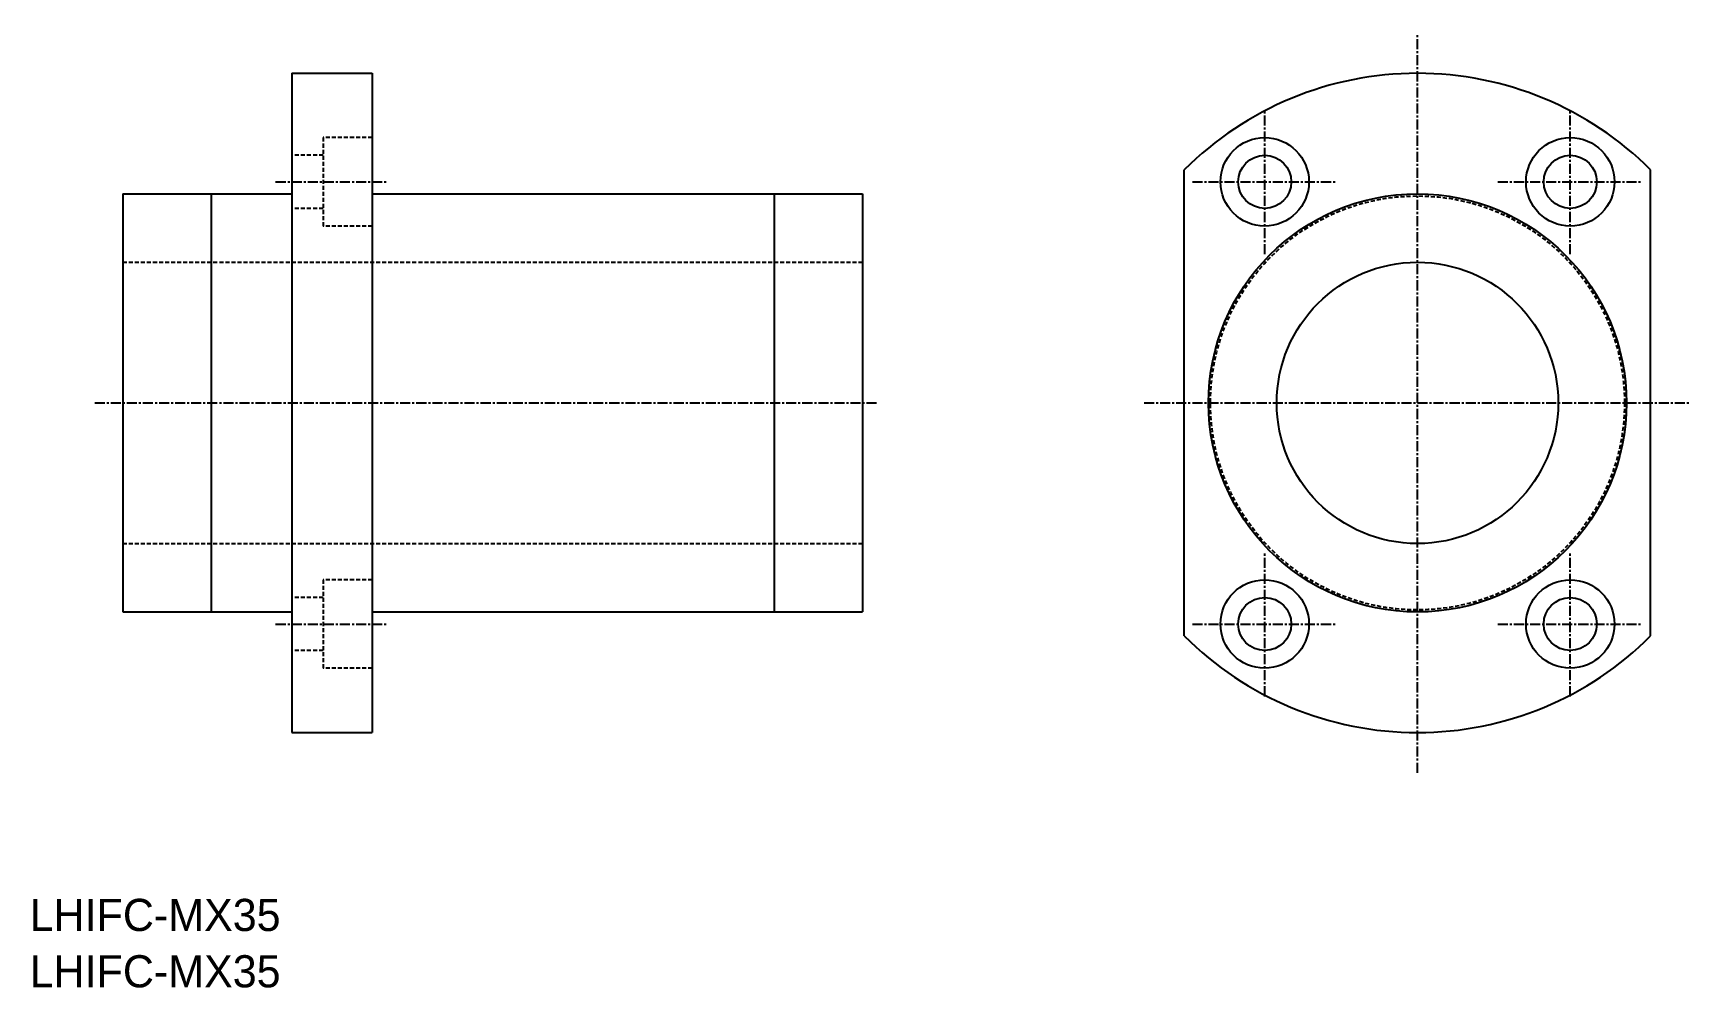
# Model space of a CAD drawing. Extents: x 352 to 558, y -262 to -143.
import ezdxf

# ---------------------------------------------------------------- set-up
doc = ezdxf.new("R2010")
doc.units = 0
doc.linetypes.add('CENTER', pattern=[2, 1.25, -0.25, 0.25, -0.25])
doc.linetypes.add('DASHED', pattern=[0.75, 0.5, -0.25])
doc.layers.get('0').update_dxf_attribs({"linetype": 'CONTINUOUS'})
doc.layers.add('CENTER', color=1, linetype='CENTER')

msp = doc.modelspace()

# ---------------------------------------------------------------- linework, layer by layer
at = {"color": 7, "linetype": 'CONTINUOUS'}
for p, q in [((384.29, -147.83), (394.29, -147.83)), ((384.29, -147.83), (384.29, -229.83)), ((394.29, -147.83), (394.29, -229.83)), ((495.3, -217.82), (495.3, -159.85)), ((553.3, -217.82), (553.3, -159.85)), ((363.29, -162.83), (384.29, -162.83)), ((363.29, -162.83), (363.29, -214.83)), ((374.29, -162.83), (374.29, -214.83)), ((394.29, -162.83), (455.29, -162.83)), ((444.29, -162.83), (444.29, -214.83)), ((455.29, -162.83), (455.29, -214.83)), ((363.29, -214.83), (384.29, -214.83)), ((394.29, -214.83), (455.29, -214.83)), ((384.29, -229.83), (394.29, -229.83))]:
    msp.add_line(p, q, dxfattribs=at)
at = {"color": 3, "linetype": 'DASHED'}
for p, q in [((388.19, -155.83), (388.19, -166.83)), ((394.29, -155.83), (388.19, -155.83)), ((388.19, -158.03), (384.29, -158.03)), ((388.19, -164.63), (384.29, -164.63)), ((394.29, -166.83), (388.19, -166.83)), ((363.29, -171.33), (455.29, -171.33)), ((363.29, -206.33), (455.29, -206.33)), ((388.19, -210.83), (388.19, -221.83)), ((394.29, -210.83), (388.19, -210.83)), ((388.19, -213.03), (384.29, -213.03)), ((388.19, -219.63), (384.29, -219.63)), ((394.29, -221.83), (388.19, -221.83))]:
    msp.add_line(p, q, dxfattribs=at)
at = {"color": 7, "linetype": 'CONTINUOUS'}
for centre, radius in [((505.3, -161.33), 5.5), ((543.3, -161.33), 5.5), ((505.3, -161.33), 3.3), ((543.3, -161.33), 3.3), ((524.3, -188.83), 26), ((524.3, -188.83), 17.5), ((505.3, -216.33), 5.5), ((543.3, -216.33), 5.5), ((505.3, -216.33), 3.3), ((543.3, -216.33), 3.3)]:
    msp.add_circle(centre, radius, dxfattribs=at)
at = {"color": 3, "linetype": 'DASHED'}
msp.add_circle((524.3, -188.83), 25.75, dxfattribs=at)
at = {"color": 7, "linetype": 'CONTINUOUS'}
for start, end in [(44.983, 135.017), (224.983, 315.017)]:
    msp.add_arc((524.3, -188.83), 41, start, end, dxfattribs=at)
at = {"layer": 'CENTER', "color": 1, "linetype": 'CENTER'}
for p, q in [((524.3, -234.83), (524.3, -142.83)), ((505.3, -170.33), (505.3, -152.33)), ((543.3, -170.33), (543.3, -152.33)), ((382.29, -161.33), (396.29, -161.33)), ((496.3, -161.33), (514.3, -161.33)), ((534.3, -161.33), (552.3, -161.33)), ((359.79, -188.83), (457.29, -188.83)), ((490.3, -188.83), (558.3, -188.83)), ((505.3, -225.33), (505.3, -207.33)), ((543.3, -225.33), (543.3, -207.33)), ((382.29, -216.33), (396.29, -216.33)), ((496.3, -216.33), (514.3, -216.33)), ((534.3, -216.33), (552.3, -216.33))]:
    msp.add_line(p, q, dxfattribs=at)

# ---------------------------------------------------------------- texts
at = {"color": 7, "linetype": 'CONTINUOUS'}
for p in [(351.7, -254.52), (351.7, -261.53)]:
    msp.add_text('LHIFC-MX35', height=4, dxfattribs=at).set_placement(p)

doc.saveas('drawing.dxf')
